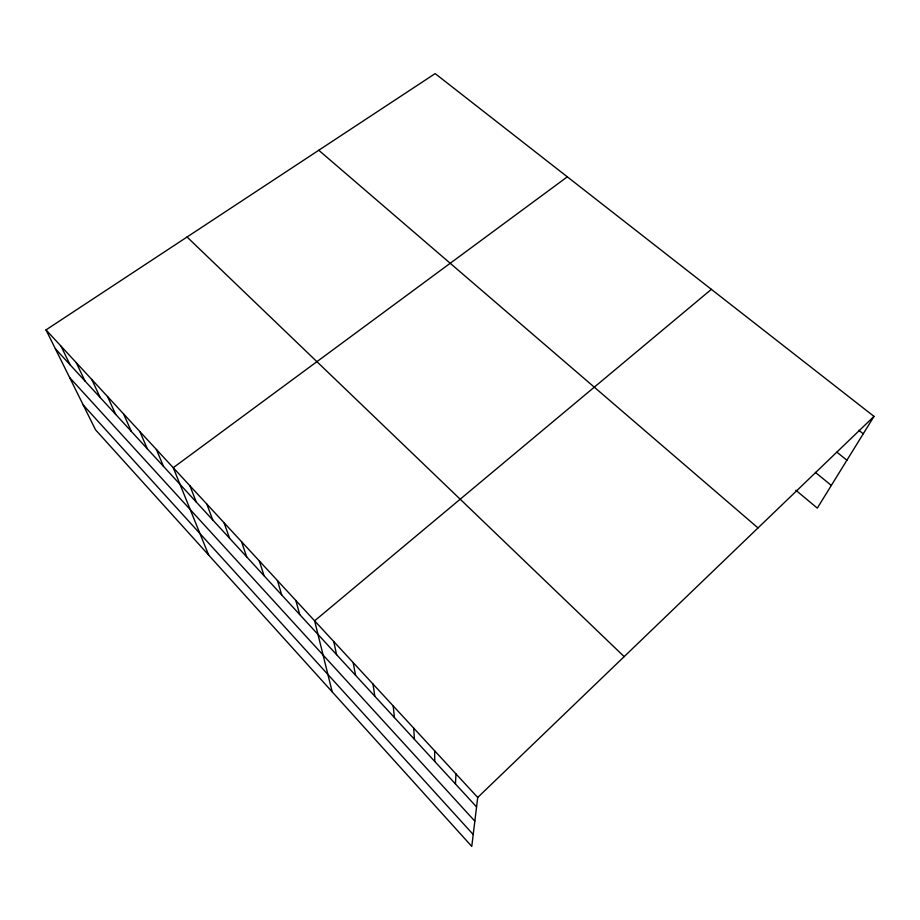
<?xml version="1.0" encoding="UTF-8"?>
<svg xmlns="http://www.w3.org/2000/svg" width="920" height="920" viewBox="0 0 920 920"><rect width="100%" height="100%" fill="white"/><g stroke="black" fill="none" stroke-linecap="round" stroke-linejoin="round"><path stroke-width="1.38" d="M455.469 783.966L455.975 773.904M874 416.392L477.721 797.456L471.764 846.4L95.519 429.789L46 329.9L435.16 73.6L874 416.392L817.305 508.127L795.823 490.233M711.367 289.351L314.628 620.827L332.189 691.84M567.318 176.835L173.248 467.705L208.69 555.105M858.855 430.318L863.247 433.791M836.935 452.203L846.906 460.23M815.43 472.409L831.323 485.438M318.768 150.259L757.999 527.93M187.047 237.003L624.162 656.627M46 329.9L477.721 797.456M55.361 348.772L476.572 806.92M69.609 377.534L474.835 821.146M83.225 404.995L473.213 834.52M61.007 346.15L70.081 364.791M76.257 362.664L85.031 381.053M91.758 379.454L100.222 397.578M107.513 396.52L115.667 414.368M123.533 413.873L131.353 431.434M139.828 431.514L147.303 448.776M156.4 449.454L163.507 466.417M189.888 485.725L196.259 502.032M206.804 504.045L212.784 520.018M224.008 522.675L229.597 538.292M241.511 541.639L246.686 556.876M259.313 560.912L264.063 575.782M277.426 580.531L281.738 594.998M295.872 600.507L299.713 614.56M333.73 641.516L336.605 654.683M353.188 662.584L355.546 675.28M372.991 684.031L374.82 696.244M393.162 705.87L394.438 717.588M413.712 728.134L414.414 739.312M434.642 750.8L434.746 761.438"/></g></svg>
